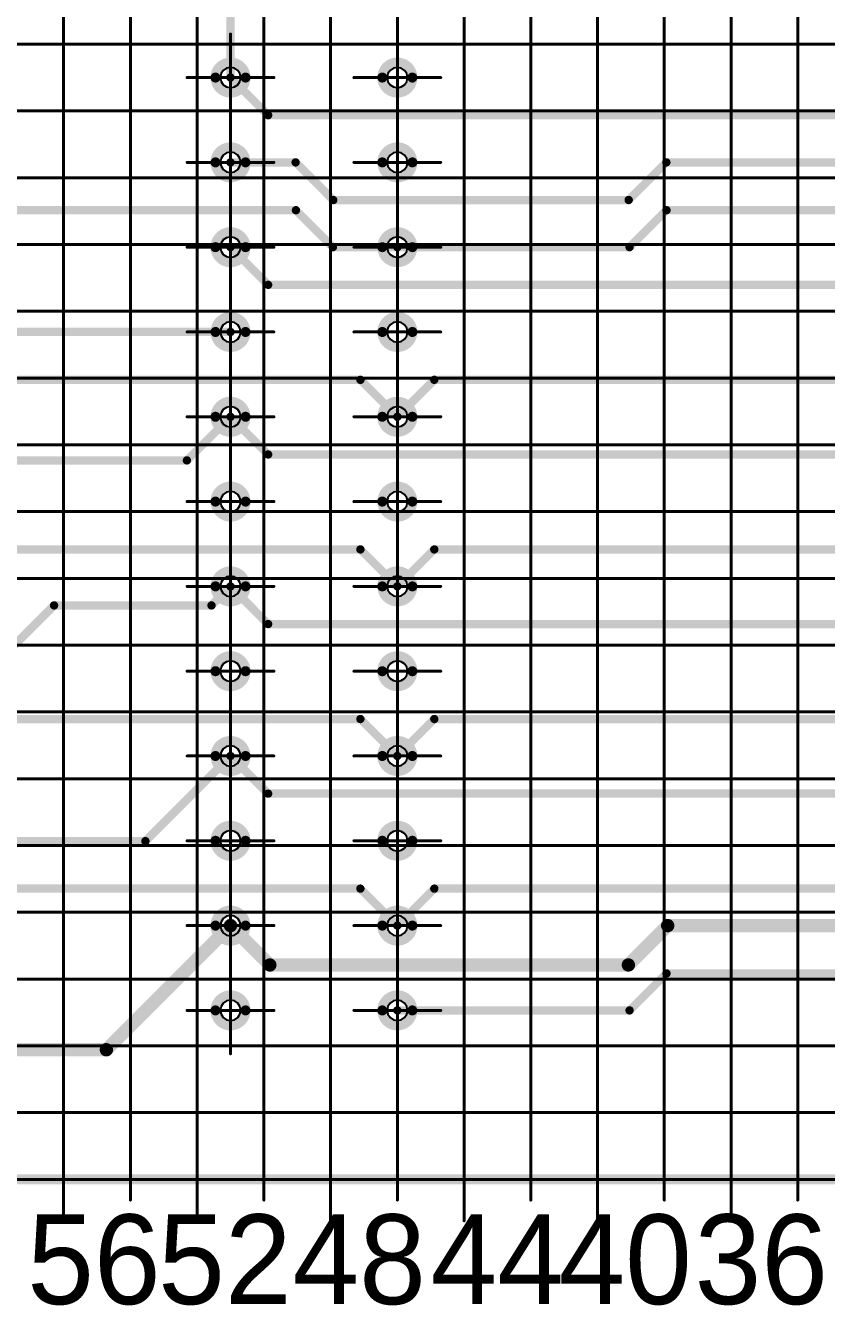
# Model space of a CAD drawing. Header units: millimetres. Extents: x 0 to 841, y 0 to 2540.
# Drawn here: x 684.7 to 732.7, y 2243.4 to 2320.1 of the extents above; entities that cross this region are included whole.
import ezdxf

# ---------------------------------------------------------------- set-up
doc = ezdxf.new("R2010")
doc.units = ezdxf.units.MM
for name, color, linetype in [('Mechanical11', 56, 'Continuous'), ('Mechanical12', 56, 'Continuous'), ('Mechanical7', 56, 'Continuous'), ('Mechanical9', 56, 'Continuous')]:
    doc.layers.add(name, color=color, linetype=linetype)

# ---------------------------------------------------------------- blocks, each defined once
blk = doc.blocks.new('BOASVIEW______B______L_____2__2_32_1_B_3')
at = {"layer": 'Mechanical11'}
for p, q in [((-227.766, -9.555), (-228, -9.508)), ((-228, -9.508), (-228, -10.12)), ((-227.567, -9.687), (-227.766, -9.555)), ((-227.435, -9.886), (-227.567, -9.687)), ((-227.388, -10.12), (-227.435, -9.886)), ((-217.766, -9.555), (-218, -9.508)), ((-218, -9.508), (-218, -10.12)), ((-217.567, -9.687), (-217.766, -9.555)), ((-217.435, -9.886), (-217.567, -9.687)), ((-217.388, -10.12), (-217.435, -9.886)), ((-228, -10.12), (-227.388, -10.12)), ((-228, -10.12), (-228, -10.732)), ((-227.388, -10.12), (-228, -10.12)), ((-228, -10.732), (-227.766, -10.685)), ((-227.766, -10.685), (-227.567, -10.553)), ((-227.567, -10.553), (-227.435, -10.354)), ((-227.435, -10.354), (-227.388, -10.12)), ((-218, -10.12), (-217.388, -10.12)), ((-218, -10.12), (-218, -10.732)), ((-217.388, -10.12), (-218, -10.12)), ((-218, -10.732), (-217.766, -10.685)), ((-217.766, -10.685), (-217.567, -10.553)), ((-217.567, -10.553), (-217.435, -10.354)), ((-217.435, -10.354), (-217.388, -10.12)), ((-227.766, -14.635), (-228, -14.588)), ((-228, -14.588), (-228, -15.2)), ((-228, -15.2), (-227.388, -15.2)), ((-228, -15.2), (-228, -15.812)), ((-227.388, -15.2), (-228, -15.2)), ((-227.567, -14.767), (-227.766, -14.635)), ((-227.435, -14.966), (-227.567, -14.767)), ((-227.388, -15.2), (-227.435, -14.966)), ((-227.435, -15.434), (-227.388, -15.2)), ((-217.766, -14.635), (-218, -14.588)), ((-218, -14.588), (-218, -15.2)), ((-218, -15.2), (-217.388, -15.2)), ((-218, -15.2), (-218, -15.812)), ((-217.388, -15.2), (-218, -15.2)), ((-217.567, -14.767), (-217.766, -14.635)), ((-217.435, -14.966), (-217.567, -14.767)), ((-217.388, -15.2), (-217.435, -14.966)), ((-217.435, -15.434), (-217.388, -15.2)), ((-228, -15.812), (-227.766, -15.765)), ((-227.766, -15.765), (-227.567, -15.633)), ((-227.567, -15.633), (-227.435, -15.434)), ((-218, -15.812), (-217.766, -15.765)), ((-217.766, -15.765), (-217.567, -15.633)), ((-217.567, -15.633), (-217.435, -15.434)), ((-227.766, -19.715), (-228, -19.668)), ((-228, -19.668), (-228, -20.28)), ((-227.567, -19.847), (-227.766, -19.715)), ((-227.435, -20.046), (-227.567, -19.847)), ((-217.766, -19.715), (-218, -19.668)), ((-218, -19.668), (-218, -20.28)), ((-217.567, -19.847), (-217.766, -19.715)), ((-217.435, -20.046), (-217.567, -19.847)), ((-228, -20.28), (-227.388, -20.28)), ((-228, -20.28), (-228, -20.892)), ((-227.388, -20.28), (-228, -20.28)), ((-227.567, -20.713), (-227.435, -20.514)), ((-227.388, -20.28), (-227.435, -20.046)), ((-227.435, -20.514), (-227.388, -20.28)), ((-218, -20.28), (-217.388, -20.28)), ((-218, -20.28), (-218, -20.892)), ((-217.388, -20.28), (-218, -20.28)), ((-217.567, -20.713), (-217.435, -20.514)), ((-217.388, -20.28), (-217.435, -20.046)), ((-217.435, -20.514), (-217.388, -20.28)), ((-228, -20.892), (-227.766, -20.845)), ((-227.766, -20.845), (-227.567, -20.713)), ((-218, -20.892), (-217.766, -20.845)), ((-217.766, -20.845), (-217.567, -20.713)), ((-227.766, -24.795), (-228, -24.748)), ((-228, -24.748), (-228, -25.36)), ((-227.567, -24.927), (-227.766, -24.795)), ((-227.435, -25.126), (-227.567, -24.927)), ((-227.388, -25.36), (-227.435, -25.126)), ((-217.766, -24.795), (-218, -24.748)), ((-218, -24.748), (-218, -25.36)), ((-217.567, -24.927), (-217.766, -24.795)), ((-217.435, -25.126), (-217.567, -24.927)), ((-217.388, -25.36), (-217.435, -25.126)), ((-228, -25.36), (-227.388, -25.36)), ((-228, -25.36), (-228, -25.972)), ((-227.388, -25.36), (-228, -25.36)), ((-228, -25.972), (-227.766, -25.925)), ((-227.766, -25.925), (-227.567, -25.793)), ((-227.567, -25.793), (-227.435, -25.594)), ((-227.435, -25.594), (-227.388, -25.36)), ((-218, -25.36), (-217.388, -25.36)), ((-218, -25.36), (-218, -25.972)), ((-217.388, -25.36), (-218, -25.36)), ((-218, -25.972), (-217.766, -25.925)), ((-217.766, -25.925), (-217.567, -25.793)), ((-217.567, -25.793), (-217.435, -25.594)), ((-217.435, -25.594), (-217.388, -25.36)), ((-227.766, -29.875), (-228, -29.828)), ((-228, -29.828), (-228, -30.44)), ((-227.567, -30.007), (-227.766, -29.875)), ((-217.766, -29.875), (-218, -29.828)), ((-218, -29.828), (-218, -30.44)), ((-217.567, -30.007), (-217.766, -29.875)), ((-228, -30.44), (-227.388, -30.44)), ((-228, -30.44), (-228, -31.052)), ((-227.388, -30.44), (-228, -30.44)), ((-227.435, -30.206), (-227.567, -30.007)), ((-227.388, -30.44), (-227.435, -30.206)), ((-227.435, -30.674), (-227.388, -30.44)), ((-218, -30.44), (-217.388, -30.44)), ((-218, -30.44), (-218, -31.052)), ((-217.388, -30.44), (-218, -30.44)), ((-217.435, -30.206), (-217.567, -30.007)), ((-217.388, -30.44), (-217.435, -30.206)), ((-217.435, -30.674), (-217.388, -30.44)), ((-228, -31.052), (-227.766, -31.005)), ((-227.766, -31.005), (-227.567, -30.873)), ((-227.567, -30.873), (-227.435, -30.674)), ((-218, -31.052), (-217.766, -31.005)), ((-217.766, -31.005), (-217.567, -30.873)), ((-217.567, -30.873), (-217.435, -30.674)), ((-227.766, -34.955), (-228, -34.908)), ((-228, -34.908), (-228, -35.52)), ((-227.567, -35.087), (-227.766, -34.955)), ((-227.435, -35.286), (-227.567, -35.087)), ((-217.766, -34.955), (-218, -34.908)), ((-218, -34.908), (-218, -35.52)), ((-217.567, -35.087), (-217.766, -34.955)), ((-217.435, -35.286), (-217.567, -35.087)), ((-228, -35.52), (-227.388, -35.52)), ((-228, -35.52), (-228, -36.132)), ((-227.388, -35.52), (-228, -35.52)), ((-227.766, -36.085), (-227.567, -35.953)), ((-227.567, -35.953), (-227.435, -35.754)), ((-227.388, -35.52), (-227.435, -35.286)), ((-227.435, -35.754), (-227.388, -35.52)), ((-218, -35.52), (-217.388, -35.52)), ((-218, -35.52), (-218, -36.132)), ((-217.388, -35.52), (-218, -35.52)), ((-217.766, -36.085), (-217.567, -35.953)), ((-217.567, -35.953), (-217.435, -35.754)), ((-217.388, -35.52), (-217.435, -35.286)), ((-217.435, -35.754), (-217.388, -35.52)), ((-228, -36.132), (-227.766, -36.085)), ((-218, -36.132), (-217.766, -36.085)), ((-227.766, -40.035), (-228, -39.988)), ((-228, -39.988), (-228, -40.6)), ((-228, -40.6), (-227.388, -40.6)), ((-228, -40.6), (-228, -41.212)), ((-227.388, -40.6), (-228, -40.6)), ((-227.567, -40.167), (-227.766, -40.035)), ((-227.435, -40.366), (-227.567, -40.167)), ((-227.388, -40.6), (-227.435, -40.366)), ((-227.435, -40.834), (-227.388, -40.6)), ((-217.766, -40.035), (-218, -39.988)), ((-218, -39.988), (-218, -40.6)), ((-218, -40.6), (-217.388, -40.6)), ((-218, -40.6), (-218, -41.212)), ((-217.388, -40.6), (-218, -40.6)), ((-217.567, -40.167), (-217.766, -40.035)), ((-217.435, -40.366), (-217.567, -40.167)), ((-217.388, -40.6), (-217.435, -40.366)), ((-217.435, -40.834), (-217.388, -40.6)), ((-228, -41.212), (-227.766, -41.165)), ((-227.766, -41.165), (-227.567, -41.033)), ((-227.567, -41.033), (-227.435, -40.834)), ((-218, -41.212), (-217.766, -41.165)), ((-217.766, -41.165), (-217.567, -41.033)), ((-217.567, -41.033), (-217.435, -40.834)), ((-227.766, -45.115), (-228, -45.068)), ((-228, -45.068), (-228, -45.68)), ((-227.567, -45.247), (-227.766, -45.115)), ((-217.766, -45.115), (-218, -45.068)), ((-218, -45.068), (-218, -45.68)), ((-217.567, -45.247), (-217.766, -45.115)), ((-228, -45.68), (-227.388, -45.68)), ((-228, -45.68), (-228, -46.292)), ((-227.388, -45.68), (-228, -45.68)), ((-227.435, -45.446), (-227.567, -45.247)), ((-227.567, -46.113), (-227.435, -45.914)), ((-227.388, -45.68), (-227.435, -45.446)), ((-227.435, -45.914), (-227.388, -45.68)), ((-218, -45.68), (-217.388, -45.68)), ((-218, -45.68), (-218, -46.292)), ((-217.388, -45.68), (-218, -45.68)), ((-217.435, -45.446), (-217.567, -45.247)), ((-217.567, -46.113), (-217.435, -45.914)), ((-217.388, -45.68), (-217.435, -45.446)), ((-217.435, -45.914), (-217.388, -45.68)), ((-228, -46.292), (-227.766, -46.245)), ((-227.766, -46.245), (-227.567, -46.113)), ((-218, -46.292), (-217.766, -46.245)), ((-217.766, -46.245), (-217.567, -46.113)), ((-227.766, -50.195), (-228, -50.148)), ((-228, -50.148), (-228, -50.76)), ((-227.567, -50.327), (-227.766, -50.195)), ((-227.435, -50.526), (-227.567, -50.327)), ((-227.388, -50.76), (-227.435, -50.526)), ((-217.766, -50.195), (-218, -50.148)), ((-218, -50.148), (-218, -50.76)), ((-217.567, -50.327), (-217.766, -50.195)), ((-217.435, -50.526), (-217.567, -50.327)), ((-217.388, -50.76), (-217.435, -50.526)), ((-228, -50.76), (-227.388, -50.76)), ((-228, -50.76), (-228, -51.372)), ((-227.388, -50.76), (-228, -50.76)), ((-228, -51.372), (-227.766, -51.325)), ((-227.766, -51.325), (-227.567, -51.193)), ((-227.567, -51.193), (-227.435, -50.994)), ((-227.435, -50.994), (-227.388, -50.76)), ((-218, -50.76), (-217.388, -50.76)), ((-218, -50.76), (-218, -51.372)), ((-217.388, -50.76), (-218, -50.76)), ((-218, -51.372), (-217.766, -51.325)), ((-217.766, -51.325), (-217.567, -51.193)), ((-217.567, -51.193), (-217.435, -50.994)), ((-217.435, -50.994), (-217.388, -50.76)), ((-227.766, -55.275), (-228, -55.228)), ((-228, -55.228), (-228, -55.84)), ((-228, -55.84), (-227.388, -55.84)), ((-228, -55.84), (-228, -56.452)), ((-227.388, -55.84), (-228, -55.84)), ((-227.567, -55.407), (-227.766, -55.275)), ((-227.435, -55.606), (-227.567, -55.407)), ((-227.388, -55.84), (-227.435, -55.606)), ((-227.435, -56.074), (-227.388, -55.84)), ((-217.766, -55.275), (-218, -55.228)), ((-218, -55.228), (-218, -55.84)), ((-218, -55.84), (-217.388, -55.84)), ((-218, -55.84), (-218, -56.452)), ((-217.388, -55.84), (-218, -55.84)), ((-217.567, -55.407), (-217.766, -55.275)), ((-217.435, -55.606), (-217.567, -55.407)), ((-217.388, -55.84), (-217.435, -55.606)), ((-217.435, -56.074), (-217.388, -55.84)), ((-228, -56.452), (-227.766, -56.405)), ((-227.766, -56.405), (-227.567, -56.273)), ((-227.567, -56.273), (-227.435, -56.074)), ((-218, -56.452), (-217.766, -56.405)), ((-217.766, -56.405), (-217.567, -56.273)), ((-217.567, -56.273), (-217.435, -56.074)), ((-227.766, -60.355), (-228, -60.308)), ((-228, -60.308), (-228, -60.92)), ((-227.567, -60.487), (-227.766, -60.355)), ((-227.435, -60.686), (-227.567, -60.487)), ((-217.766, -60.355), (-218, -60.308)), ((-218, -60.308), (-218, -60.92)), ((-217.567, -60.487), (-217.766, -60.355)), ((-217.435, -60.686), (-217.567, -60.487)), ((-228, -60.92), (-227.388, -60.92)), ((-228, -60.92), (-228, -61.532)), ((-227.388, -60.92), (-228, -60.92)), ((-227.567, -61.353), (-227.435, -61.154)), ((-227.388, -60.92), (-227.435, -60.686)), ((-227.435, -61.154), (-227.388, -60.92)), ((-218, -60.92), (-217.388, -60.92)), ((-218, -60.92), (-218, -61.532)), ((-217.388, -60.92), (-218, -60.92)), ((-217.567, -61.353), (-217.435, -61.154)), ((-217.388, -60.92), (-217.435, -60.686)), ((-217.435, -61.154), (-217.388, -60.92)), ((-228, -61.532), (-227.766, -61.485)), ((-227.766, -61.485), (-227.567, -61.353)), ((-218, -61.532), (-217.766, -61.485)), ((-217.766, -61.485), (-217.567, -61.353)), ((-227.766, -65.435), (-228, -65.388)), ((-228, -65.388), (-228, -66)), ((-227.567, -65.567), (-227.766, -65.435)), ((-227.435, -65.766), (-227.567, -65.567)), ((-227.388, -66), (-227.435, -65.766)), ((-217.766, -65.435), (-218, -65.388)), ((-218, -65.388), (-218, -66)), ((-217.567, -65.567), (-217.766, -65.435)), ((-217.435, -65.766), (-217.567, -65.567)), ((-217.388, -66), (-217.435, -65.766)), ((-228, -66), (-227.388, -66)), ((-228, -66), (-228, -66.612)), ((-227.388, -66), (-228, -66)), ((-228, -66.612), (-227.766, -66.565)), ((-227.766, -66.565), (-227.567, -66.433)), ((-227.567, -66.433), (-227.435, -66.234)), ((-227.435, -66.234), (-227.388, -66)), ((-218, -66), (-217.388, -66)), ((-218, -66), (-218, -66.612)), ((-217.388, -66), (-218, -66)), ((-218, -66.612), (-217.766, -66.565)), ((-217.766, -66.565), (-217.567, -66.433)), ((-217.567, -66.433), (-217.435, -66.234)), ((-217.435, -66.234), (-217.388, -66))]:
    blk.add_line(p, q, dxfattribs=at)
at = {"layer": 'Mechanical12'}
for p, q in [((-228.565, -9.886), (-228.612, -10.12)), ((-228.433, -9.687), (-228.565, -9.886)), ((-228.234, -9.555), (-228.433, -9.687)), ((-228, -9.508), (-228.234, -9.555)), ((-228, -10.12), (-228, -9.508)), ((-218.565, -9.886), (-218.612, -10.12)), ((-218.433, -9.687), (-218.565, -9.886)), ((-218.234, -9.555), (-218.433, -9.687)), ((-218, -9.508), (-218.234, -9.555)), ((-218, -10.12), (-218, -9.508)), ((-228.612, -10.12), (-228, -10.12)), ((-228, -10.12), (-228.612, -10.12)), ((-228.612, -10.12), (-228.565, -10.354)), ((-228.565, -10.354), (-228.433, -10.553)), ((-228.433, -10.553), (-228.234, -10.685)), ((-228.234, -10.685), (-228, -10.732)), ((-228, -10.732), (-228, -10.12)), ((-218.612, -10.12), (-218, -10.12)), ((-218, -10.12), (-218.612, -10.12)), ((-218.612, -10.12), (-218.565, -10.354)), ((-218.565, -10.354), (-218.433, -10.553)), ((-218.433, -10.553), (-218.234, -10.685)), ((-218.234, -10.685), (-218, -10.732)), ((-218, -10.732), (-218, -10.12)), ((-228.565, -14.966), (-228.612, -15.2)), ((-228.612, -15.2), (-228, -15.2)), ((-228, -15.2), (-228.612, -15.2)), ((-228.612, -15.2), (-228.565, -15.434)), ((-228.433, -14.767), (-228.565, -14.966)), ((-228.234, -14.635), (-228.433, -14.767)), ((-228, -14.588), (-228.234, -14.635)), ((-228, -15.2), (-228, -14.588)), ((-228, -15.812), (-228, -15.2)), ((-218.565, -14.966), (-218.612, -15.2)), ((-218.612, -15.2), (-218, -15.2)), ((-218, -15.2), (-218.612, -15.2)), ((-218.612, -15.2), (-218.565, -15.434)), ((-218.433, -14.767), (-218.565, -14.966)), ((-218.234, -14.635), (-218.433, -14.767)), ((-218, -14.588), (-218.234, -14.635)), ((-218, -15.2), (-218, -14.588)), ((-218, -15.812), (-218, -15.2)), ((-228.565, -15.434), (-228.433, -15.633)), ((-228.433, -15.633), (-228.234, -15.765)), ((-228.234, -15.765), (-228, -15.812)), ((-218.565, -15.434), (-218.433, -15.633)), ((-218.433, -15.633), (-218.234, -15.765)), ((-218.234, -15.765), (-218, -15.812)), ((-228.433, -19.847), (-228.565, -20.046)), ((-228.234, -19.715), (-228.433, -19.847)), ((-228, -19.668), (-228.234, -19.715)), ((-228, -20.28), (-228, -19.668)), ((-218.433, -19.847), (-218.565, -20.046)), ((-218.234, -19.715), (-218.433, -19.847)), ((-218, -19.668), (-218.234, -19.715)), ((-218, -20.28), (-218, -19.668)), ((-228.565, -20.046), (-228.612, -20.28)), ((-228.612, -20.28), (-228, -20.28)), ((-228, -20.28), (-228.612, -20.28)), ((-228.612, -20.28), (-228.565, -20.514)), ((-228.565, -20.514), (-228.433, -20.713)), ((-228, -20.892), (-228, -20.28)), ((-218.565, -20.046), (-218.612, -20.28)), ((-218.612, -20.28), (-218, -20.28)), ((-218, -20.28), (-218.612, -20.28)), ((-218.612, -20.28), (-218.565, -20.514)), ((-218.565, -20.514), (-218.433, -20.713)), ((-218, -20.892), (-218, -20.28)), ((-228.433, -20.713), (-228.234, -20.845)), ((-228.234, -20.845), (-228, -20.892)), ((-218.433, -20.713), (-218.234, -20.845)), ((-218.234, -20.845), (-218, -20.892)), ((-228.565, -25.126), (-228.612, -25.36)), ((-228.433, -24.927), (-228.565, -25.126)), ((-228.234, -24.795), (-228.433, -24.927)), ((-228, -24.748), (-228.234, -24.795)), ((-228, -25.36), (-228, -24.748)), ((-218.565, -25.126), (-218.612, -25.36)), ((-218.433, -24.927), (-218.565, -25.126)), ((-218.234, -24.795), (-218.433, -24.927)), ((-218, -24.748), (-218.234, -24.795)), ((-218, -25.36), (-218, -24.748)), ((-228.612, -25.36), (-228, -25.36)), ((-228, -25.36), (-228.612, -25.36)), ((-228.612, -25.36), (-228.565, -25.594)), ((-228.565, -25.594), (-228.433, -25.793)), ((-228.433, -25.793), (-228.234, -25.925)), ((-228.234, -25.925), (-228, -25.972)), ((-228, -25.972), (-228, -25.36)), ((-218.612, -25.36), (-218, -25.36)), ((-218, -25.36), (-218.612, -25.36)), ((-218.612, -25.36), (-218.565, -25.594)), ((-218.565, -25.594), (-218.433, -25.793)), ((-218.433, -25.793), (-218.234, -25.925)), ((-218.234, -25.925), (-218, -25.972)), ((-218, -25.972), (-218, -25.36)), ((-228.234, -29.875), (-228.433, -30.007)), ((-228, -29.828), (-228.234, -29.875)), ((-228, -30.44), (-228, -29.828)), ((-218.234, -29.875), (-218.433, -30.007)), ((-218, -29.828), (-218.234, -29.875)), ((-218, -30.44), (-218, -29.828)), ((-228.565, -30.206), (-228.612, -30.44)), ((-228.612, -30.44), (-228, -30.44)), ((-228, -30.44), (-228.612, -30.44)), ((-228.612, -30.44), (-228.565, -30.674)), ((-228.433, -30.007), (-228.565, -30.206)), ((-228, -31.052), (-228, -30.44)), ((-218.565, -30.206), (-218.612, -30.44)), ((-218.612, -30.44), (-218, -30.44)), ((-218, -30.44), (-218.612, -30.44)), ((-218.612, -30.44), (-218.565, -30.674)), ((-218.433, -30.007), (-218.565, -30.206)), ((-218, -31.052), (-218, -30.44)), ((-228.565, -30.674), (-228.433, -30.873)), ((-228.433, -30.873), (-228.234, -31.005)), ((-228.234, -31.005), (-228, -31.052)), ((-218.565, -30.674), (-218.433, -30.873)), ((-218.433, -30.873), (-218.234, -31.005)), ((-218.234, -31.005), (-218, -31.052)), ((-228.433, -35.087), (-228.565, -35.286)), ((-228.234, -34.955), (-228.433, -35.087)), ((-228, -34.908), (-228.234, -34.955)), ((-228, -35.52), (-228, -34.908)), ((-218.433, -35.087), (-218.565, -35.286)), ((-218.234, -34.955), (-218.433, -35.087)), ((-218, -34.908), (-218.234, -34.955)), ((-218, -35.52), (-218, -34.908)), ((-228.565, -35.286), (-228.612, -35.52)), ((-228.612, -35.52), (-228, -35.52)), ((-228, -35.52), (-228.612, -35.52)), ((-228.612, -35.52), (-228.565, -35.754)), ((-228.565, -35.754), (-228.433, -35.953)), ((-228.433, -35.953), (-228.234, -36.085)), ((-228, -36.132), (-228, -35.52)), ((-218.565, -35.286), (-218.612, -35.52)), ((-218.612, -35.52), (-218, -35.52)), ((-218, -35.52), (-218.612, -35.52)), ((-218.612, -35.52), (-218.565, -35.754)), ((-218.565, -35.754), (-218.433, -35.953)), ((-218.433, -35.953), (-218.234, -36.085)), ((-218, -36.132), (-218, -35.52)), ((-228.234, -36.085), (-228, -36.132)), ((-218.234, -36.085), (-218, -36.132)), ((-228.565, -40.366), (-228.612, -40.6)), ((-228.612, -40.6), (-228, -40.6)), ((-228, -40.6), (-228.612, -40.6)), ((-228.612, -40.6), (-228.565, -40.834)), ((-228.433, -40.167), (-228.565, -40.366)), ((-228.234, -40.035), (-228.433, -40.167)), ((-228, -39.988), (-228.234, -40.035)), ((-228, -40.6), (-228, -39.988)), ((-228, -41.212), (-228, -40.6)), ((-218.565, -40.366), (-218.612, -40.6)), ((-218.612, -40.6), (-218, -40.6)), ((-218, -40.6), (-218.612, -40.6)), ((-218.612, -40.6), (-218.565, -40.834)), ((-218.433, -40.167), (-218.565, -40.366)), ((-218.234, -40.035), (-218.433, -40.167)), ((-218, -39.988), (-218.234, -40.035)), ((-218, -40.6), (-218, -39.988)), ((-218, -41.212), (-218, -40.6)), ((-228.565, -40.834), (-228.433, -41.033)), ((-228.433, -41.033), (-228.234, -41.165)), ((-228.234, -41.165), (-228, -41.212)), ((-218.565, -40.834), (-218.433, -41.033)), ((-218.433, -41.033), (-218.234, -41.165)), ((-218.234, -41.165), (-218, -41.212)), ((-228.234, -45.115), (-228.433, -45.247)), ((-228, -45.068), (-228.234, -45.115)), ((-228, -45.68), (-228, -45.068)), ((-218.234, -45.115), (-218.433, -45.247)), ((-218, -45.068), (-218.234, -45.115)), ((-218, -45.68), (-218, -45.068)), ((-228.565, -45.446), (-228.612, -45.68)), ((-228.612, -45.68), (-228, -45.68)), ((-228, -45.68), (-228.612, -45.68)), ((-228.612, -45.68), (-228.565, -45.914)), ((-228.433, -45.247), (-228.565, -45.446)), ((-228.565, -45.914), (-228.433, -46.113)), ((-228, -46.292), (-228, -45.68)), ((-218.565, -45.446), (-218.612, -45.68)), ((-218.612, -45.68), (-218, -45.68)), ((-218, -45.68), (-218.612, -45.68)), ((-218.612, -45.68), (-218.565, -45.914)), ((-218.433, -45.247), (-218.565, -45.446)), ((-218.565, -45.914), (-218.433, -46.113)), ((-218, -46.292), (-218, -45.68)), ((-228.433, -46.113), (-228.234, -46.245)), ((-228.234, -46.245), (-228, -46.292)), ((-218.433, -46.113), (-218.234, -46.245)), ((-218.234, -46.245), (-218, -46.292)), ((-228.565, -50.526), (-228.612, -50.76)), ((-228.433, -50.327), (-228.565, -50.526)), ((-228.234, -50.195), (-228.433, -50.327)), ((-228, -50.148), (-228.234, -50.195)), ((-228, -50.76), (-228, -50.148)), ((-218.565, -50.526), (-218.612, -50.76)), ((-218.433, -50.327), (-218.565, -50.526)), ((-218.234, -50.195), (-218.433, -50.327)), ((-218, -50.148), (-218.234, -50.195)), ((-218, -50.76), (-218, -50.148)), ((-228.612, -50.76), (-228, -50.76)), ((-228, -50.76), (-228.612, -50.76)), ((-228.612, -50.76), (-228.565, -50.994)), ((-228.565, -50.994), (-228.433, -51.193)), ((-228.433, -51.193), (-228.234, -51.325)), ((-228.234, -51.325), (-228, -51.372)), ((-228, -51.372), (-228, -50.76)), ((-218.612, -50.76), (-218, -50.76)), ((-218, -50.76), (-218.612, -50.76)), ((-218.612, -50.76), (-218.565, -50.994)), ((-218.565, -50.994), (-218.433, -51.193)), ((-218.433, -51.193), (-218.234, -51.325)), ((-218.234, -51.325), (-218, -51.372)), ((-218, -51.372), (-218, -50.76)), ((-228.565, -55.606), (-228.612, -55.84)), ((-228.612, -55.84), (-228, -55.84)), ((-228, -55.84), (-228.612, -55.84)), ((-228.612, -55.84), (-228.565, -56.074)), ((-228.433, -55.407), (-228.565, -55.606)), ((-228.234, -55.275), (-228.433, -55.407)), ((-228, -55.228), (-228.234, -55.275)), ((-228, -55.84), (-228, -55.228)), ((-228, -56.452), (-228, -55.84)), ((-218.565, -55.606), (-218.612, -55.84)), ((-218.612, -55.84), (-218, -55.84)), ((-218, -55.84), (-218.612, -55.84)), ((-218.612, -55.84), (-218.565, -56.074)), ((-218.433, -55.407), (-218.565, -55.606)), ((-218.234, -55.275), (-218.433, -55.407)), ((-218, -55.228), (-218.234, -55.275)), ((-218, -55.84), (-218, -55.228)), ((-218, -56.452), (-218, -55.84)), ((-228.565, -56.074), (-228.433, -56.273)), ((-228.433, -56.273), (-228.234, -56.405)), ((-228.234, -56.405), (-228, -56.452)), ((-218.565, -56.074), (-218.433, -56.273)), ((-218.433, -56.273), (-218.234, -56.405)), ((-218.234, -56.405), (-218, -56.452)), ((-228.433, -60.487), (-228.565, -60.686)), ((-228.234, -60.355), (-228.433, -60.487)), ((-228, -60.308), (-228.234, -60.355)), ((-228, -60.92), (-228, -60.308)), ((-218.433, -60.487), (-218.565, -60.686)), ((-218.234, -60.355), (-218.433, -60.487)), ((-218, -60.308), (-218.234, -60.355)), ((-218, -60.92), (-218, -60.308)), ((-228.565, -60.686), (-228.612, -60.92)), ((-228.612, -60.92), (-228, -60.92)), ((-228, -60.92), (-228.612, -60.92)), ((-228.612, -60.92), (-228.565, -61.154)), ((-228.565, -61.154), (-228.433, -61.353)), ((-228, -61.532), (-228, -60.92)), ((-218.565, -60.686), (-218.612, -60.92)), ((-218.612, -60.92), (-218, -60.92)), ((-218, -60.92), (-218.612, -60.92)), ((-218.612, -60.92), (-218.565, -61.154)), ((-218.565, -61.154), (-218.433, -61.353)), ((-218, -61.532), (-218, -60.92)), ((-228.433, -61.353), (-228.234, -61.485)), ((-228.234, -61.485), (-228, -61.532)), ((-218.433, -61.353), (-218.234, -61.485)), ((-218.234, -61.485), (-218, -61.532)), ((-228.565, -65.766), (-228.612, -66)), ((-228.433, -65.567), (-228.565, -65.766)), ((-228.234, -65.435), (-228.433, -65.567)), ((-228, -65.388), (-228.234, -65.435)), ((-228, -66), (-228, -65.388)), ((-218.565, -65.766), (-218.612, -66)), ((-218.433, -65.567), (-218.565, -65.766)), ((-218.234, -65.435), (-218.433, -65.567)), ((-218, -65.388), (-218.234, -65.435)), ((-218, -66), (-218, -65.388)), ((-228.612, -66), (-228, -66)), ((-228, -66), (-228.612, -66)), ((-228.612, -66), (-228.565, -66.234)), ((-228.565, -66.234), (-228.433, -66.433)), ((-228.433, -66.433), (-228.234, -66.565)), ((-228.234, -66.565), (-228, -66.612)), ((-228, -66.612), (-228, -66)), ((-218.612, -66), (-218, -66)), ((-218, -66), (-218.612, -66)), ((-218.612, -66), (-218.565, -66.234)), ((-218.565, -66.234), (-218.433, -66.433)), ((-218.433, -66.433), (-218.234, -66.565)), ((-218.234, -66.565), (-218, -66.612)), ((-218, -66.612), (-218, -66))]:
    blk.add_line(p, q, dxfattribs=at)
for points, const_width in [([(0, 0), (-320, 0)], 0.6), ([(0, 0), (-320, 0)], 0.6), ([(-210.562, -7.762), (-218, -15.2)], 0.8), ([(-144.839, -7.762), (-210.562, -7.762)], 0.8), ([(-241.918, -10.12), (-244.132, -12.334)], 0.5), ([(-228, -10.12), (-241.918, -10.12)], 0.5), ([(-244.132, -12.334), (-261.882, -12.334)], 0.5), ([(-241.846, -12.842), (-244.204, -15.2)], 0.8), ([(-220.358, -12.842), (-241.846, -12.842)], 0.8), ([(-218, -15.2), (-220.358, -12.842)], 0.8), ([(-244.204, -15.2), (-258, -15.2)], 0.8), ([(-228, -15.2), (-230.214, -17.414)], 0.5), ([(-225.786, -17.414), (-228, -15.2)], 0.5), ([(-230.214, -17.414), (-265.786, -17.414)], 0.5), ([(-204.152, -17.414), (-225.786, -17.414)], 0.5), ([(-212.899, -20.259), (-218, -25.36)], 0.5), ([(-192.794, -20.259), (-212.899, -20.259)], 0.5), ([(-220.256, -23.104), (-255.744, -23.104)], 0.5), ([(-218, -25.36), (-220.256, -23.104)], 0.5), ([(-228, -25.36), (-230.214, -27.574)], 0.5), ([(-225.786, -27.574), (-228, -25.36)], 0.5), ([(-230.214, -27.574), (-265.786, -27.574)], 0.5), ([(-204.152, -27.574), (-225.786, -27.574)], 0.5), ([(-200.922, -27.879), (-207.425, -34.381)], 0.5), ([(-220.256, -33.264), (-255.744, -33.264)], 0.5), ([(-218, -35.52), (-220.256, -33.264)], 0.5), ([(-216.861, -34.381), (-218, -35.52)], 0.5), ([(-207.425, -34.381), (-216.861, -34.381)], 0.5), ([(-228, -35.52), (-230.214, -37.734)], 0.5), ([(-225.786, -37.734), (-228, -35.52)], 0.5), ([(-230.214, -37.734), (-265.786, -37.734)], 0.5), ([(-190.214, -37.734), (-225.786, -37.734)], 0.5), ([(-215.388, -43.068), (-218, -45.68)], 0.5), ([(-194.064, -43.068), (-215.388, -43.068)], 0.5), ([(-220.256, -43.424), (-255.744, -43.424)], 0.5), ([(-218, -45.68), (-220.256, -43.424)], 0.5), ([(-228, -45.68), (-230.214, -47.894)], 0.5), ([(-225.786, -47.894), (-228, -45.68)], 0.5), ([(-230.214, -47.894), (-265.786, -47.894)], 0.5), ([(-204.072, -47.894), (-225.786, -47.894)], 0.5), ([(-195.03, -50.76), (-218, -50.76)], 0.5), ([(-220.256, -53.584), (-255.744, -53.584)], 0.5), ([(-218, -55.84), (-220.256, -53.584)], 0.5), ([(-241.918, -55.84), (-244.132, -58.054)], 0.5), ([(-228, -55.84), (-241.918, -55.84)], 0.5), ([(-224.138, -55.84), (-228, -55.84)], 0.5), ([(-221.924, -58.054), (-224.138, -55.84)], 0.5), ([(-244.132, -58.054), (-261.882, -58.054)], 0.5), ([(-190.214, -58.054), (-221.924, -58.054)], 0.5), ([(-241.867, -58.664), (-244.124, -60.92)], 0.5), ([(-224.159, -58.664), (-241.867, -58.664)], 0.5), ([(-221.903, -60.92), (-224.159, -58.664)], 0.5), ([(-244.124, -60.92), (-258, -60.92)], 0.5), ([(-218, -60.92), (-221.903, -60.92)], 0.5), ([(-220.256, -63.744), (-255.744, -63.744)], 0.5), ([(-218, -66), (-220.256, -63.744)], 0.5), ([(-218, -66), (-218, -70.44)], 0.5)]:
    blk.add_lwpolyline(points, dxfattribs=dict(at, const_width=const_width))
for points, const_width in [([(-210.762, -7.762, 1), (-210.362, -7.762, 1)], 0.4), ([(-210.762, -7.762, 1), (-210.362, -7.762, 1)], 0.4), ([(-227.1, -10.12, 1), (-228.9, -10.12, 1)], 0.6), ([(-217.1, -10.12, 1), (-218.9, -10.12, 1)], 0.6), ([(-242.043, -10.12, 1), (-241.793, -10.12, 1)], 0.25), ([(-242.043, -10.12, 1), (-241.793, -10.12, 1)], 0.25), ([(-229.05, -10.12, 1), (-228.75, -10.12, 1)], 0.3), ([(-228.125, -10.12, 1), (-227.875, -10.12, 1)], 0.25), ([(-227.25, -10.12, 1), (-226.95, -10.12, 1)], 0.3), ([(-219.05, -10.12, 1), (-218.75, -10.12, 1)], 0.3), ([(-217.25, -10.12, 1), (-216.95, -10.12, 1)], 0.3), ([(-244.257, -12.334, 1), (-244.007, -12.334, 1)], 0.25), ([(-244.257, -12.334, 1), (-244.007, -12.334, 1)], 0.25), ([(-242.046, -12.842, 1), (-241.646, -12.842, 1)], 0.4), ([(-242.046, -12.842, 1), (-241.646, -12.842, 1)], 0.4), ([(-220.558, -12.842, 1), (-220.158, -12.842, 1)], 0.4), ([(-220.558, -12.842, 1), (-220.158, -12.842, 1)], 0.4), ([(-227.1, -15.2, 1), (-228.9, -15.2, 1)], 0.6), ([(-217.1, -15.2, 1), (-218.9, -15.2, 1)], 0.6), ([(-244.404, -15.2, 1), (-244.004, -15.2, 1)], 0.4), ([(-244.404, -15.2, 1), (-244.004, -15.2, 1)], 0.4), ([(-229.05, -15.2, 1), (-228.75, -15.2, 1)], 0.3), ([(-228.125, -15.2, 1), (-227.875, -15.2, 1)], 0.25), ([(-228.125, -15.2, 1), (-227.875, -15.2, 1)], 0.25), ([(-227.25, -15.2, 1), (-226.95, -15.2, 1)], 0.3), ([(-219.05, -15.2, 1), (-218.75, -15.2, 1)], 0.3), ([(-218.2, -15.2, 1), (-217.8, -15.2, 1)], 0.4), ([(-218.2, -15.2, 1), (-217.8, -15.2, 1)], 0.4), ([(-217.25, -15.2, 1), (-216.95, -15.2, 1)], 0.3), ([(-230.339, -17.414, 1), (-230.089, -17.414, 1)], 0.25), ([(-230.339, -17.414, 1), (-230.089, -17.414, 1)], 0.25), ([(-225.911, -17.414, 1), (-225.661, -17.414, 1)], 0.25), ([(-225.911, -17.414, 1), (-225.661, -17.414, 1)], 0.25), ([(-227.1, -20.28, 1), (-228.9, -20.28, 1)], 0.6), ([(-217.1, -20.28, 1), (-218.9, -20.28, 1)], 0.6), ([(-229.05, -20.28, 1), (-228.75, -20.28, 1)], 0.3), ([(-227.25, -20.28, 1), (-226.95, -20.28, 1)], 0.3), ([(-219.05, -20.28, 1), (-218.75, -20.28, 1)], 0.3), ([(-217.25, -20.28, 1), (-216.95, -20.28, 1)], 0.3), ([(-213.024, -20.259, 1), (-212.774, -20.259, 1)], 0.25), ([(-213.024, -20.259, 1), (-212.774, -20.259, 1)], 0.25), ([(-220.381, -23.104, 1), (-220.132, -23.104, 1)], 0.25), ([(-220.381, -23.104, 1), (-220.132, -23.104, 1)], 0.25), ([(-227.1, -25.36, 1), (-228.9, -25.36, 1)], 0.6), ([(-217.1, -25.36, 1), (-218.9, -25.36, 1)], 0.6), ([(-229.05, -25.36, 1), (-228.75, -25.36, 1)], 0.3), ([(-228.125, -25.36, 1), (-227.875, -25.36, 1)], 0.25), ([(-228.125, -25.36, 1), (-227.875, -25.36, 1)], 0.25), ([(-227.25, -25.36, 1), (-226.95, -25.36, 1)], 0.3), ([(-219.05, -25.36, 1), (-218.75, -25.36, 1)], 0.3), ([(-218.125, -25.36, 1), (-217.875, -25.36, 1)], 0.25), ([(-218.125, -25.36, 1), (-217.875, -25.36, 1)], 0.25), ([(-217.25, -25.36, 1), (-216.95, -25.36, 1)], 0.3), ([(-230.339, -27.574, 1), (-230.089, -27.574, 1)], 0.25), ([(-230.339, -27.574, 1), (-230.089, -27.574, 1)], 0.25), ([(-225.911, -27.574, 1), (-225.661, -27.574, 1)], 0.25), ([(-225.911, -27.574, 1), (-225.661, -27.574, 1)], 0.25), ([(-227.1, -30.44, 1), (-228.9, -30.44, 1)], 0.6), ([(-217.1, -30.44, 1), (-218.9, -30.44, 1)], 0.6), ([(-229.05, -30.44, 1), (-228.75, -30.44, 1)], 0.3), ([(-227.25, -30.44, 1), (-226.95, -30.44, 1)], 0.3), ([(-219.05, -30.44, 1), (-218.75, -30.44, 1)], 0.3), ([(-217.25, -30.44, 1), (-216.95, -30.44, 1)], 0.3), ([(-220.381, -33.264, 1), (-220.132, -33.264, 1)], 0.25), ([(-220.381, -33.264, 1), (-220.132, -33.264, 1)], 0.25), ([(-227.1, -35.52, 1), (-228.9, -35.52, 1)], 0.6), ([(-217.1, -35.52, 1), (-218.9, -35.52, 1)], 0.6), ([(-216.986, -34.381, 1), (-216.736, -34.381, 1)], 0.25), ([(-216.986, -34.381, 1), (-216.736, -34.381, 1)], 0.25), ([(-207.55, -34.381, 1), (-207.3, -34.381, 1)], 0.25), ([(-207.55, -34.381, 1), (-207.3, -34.381, 1)], 0.25), ([(-229.05, -35.52, 1), (-228.75, -35.52, 1)], 0.3), ([(-227.25, -35.52, 1), (-226.95, -35.52, 1)], 0.3), ([(-219.05, -35.52, 1), (-218.75, -35.52, 1)], 0.3), ([(-217.25, -35.52, 1), (-216.95, -35.52, 1)], 0.3), ([(-228.125, -35.52, 1), (-227.875, -35.52, 1)], 0.25), ([(-228.125, -35.52, 1), (-227.875, -35.52, 1)], 0.25), ([(-218.125, -35.52, 1), (-217.875, -35.52, 1)], 0.25), ([(-218.125, -35.52, 1), (-217.875, -35.52, 1)], 0.25), ([(-230.339, -37.734, 1), (-230.089, -37.734, 1)], 0.25), ([(-230.339, -37.734, 1), (-230.089, -37.734, 1)], 0.25), ([(-225.911, -37.734, 1), (-225.661, -37.734, 1)], 0.25), ([(-225.911, -37.734, 1), (-225.661, -37.734, 1)], 0.25), ([(-227.1, -40.6, 1), (-228.9, -40.6, 1)], 0.6), ([(-217.1, -40.6, 1), (-218.9, -40.6, 1)], 0.6), ([(-229.05, -40.6, 1), (-228.75, -40.6, 1)], 0.3), ([(-227.25, -40.6, 1), (-226.95, -40.6, 1)], 0.3), ([(-219.05, -40.6, 1), (-218.75, -40.6, 1)], 0.3), ([(-217.25, -40.6, 1), (-216.95, -40.6, 1)], 0.3), ([(-215.513, -43.068, 1), (-215.263, -43.068, 1)], 0.25), ([(-215.513, -43.068, 1), (-215.263, -43.068, 1)], 0.25), ([(-220.381, -43.424, 1), (-220.132, -43.424, 1)], 0.25), ([(-220.381, -43.424, 1), (-220.132, -43.424, 1)], 0.25), ([(-227.1, -45.68, 1), (-228.9, -45.68, 1)], 0.6), ([(-217.1, -45.68, 1), (-218.9, -45.68, 1)], 0.6), ([(-229.05, -45.68, 1), (-228.75, -45.68, 1)], 0.3), ([(-228.125, -45.68, 1), (-227.875, -45.68, 1)], 0.25), ([(-228.125, -45.68, 1), (-227.875, -45.68, 1)], 0.25), ([(-227.25, -45.68, 1), (-226.95, -45.68, 1)], 0.3), ([(-219.05, -45.68, 1), (-218.75, -45.68, 1)], 0.3), ([(-218.125, -45.68, 1), (-217.875, -45.68, 1)], 0.25), ([(-218.125, -45.68, 1), (-217.875, -45.68, 1)], 0.25), ([(-217.25, -45.68, 1), (-216.95, -45.68, 1)], 0.3), ([(-230.339, -47.894, 1), (-230.089, -47.894, 1)], 0.25), ([(-230.339, -47.894, 1), (-230.089, -47.894, 1)], 0.25), ([(-225.911, -47.894, 1), (-225.661, -47.894, 1)], 0.25), ([(-225.911, -47.894, 1), (-225.661, -47.894, 1)], 0.25), ([(-227.1, -50.76, 1), (-228.9, -50.76, 1)], 0.6), ([(-217.1, -50.76, 1), (-218.9, -50.76, 1)], 0.6), ([(-229.05, -50.76, 1), (-228.75, -50.76, 1)], 0.3), ([(-227.25, -50.76, 1), (-226.95, -50.76, 1)], 0.3), ([(-219.05, -50.76, 1), (-218.75, -50.76, 1)], 0.3), ([(-218.125, -50.76, 1), (-217.875, -50.76, 1)], 0.25), ([(-217.25, -50.76, 1), (-216.95, -50.76, 1)], 0.3), ([(-220.381, -53.584, 1), (-220.132, -53.584, 1)], 0.25), ([(-220.381, -53.584, 1), (-220.132, -53.584, 1)], 0.25), ([(-227.1, -55.84, 1), (-228.9, -55.84, 1)], 0.6), ([(-217.1, -55.84, 1), (-218.9, -55.84, 1)], 0.6), ([(-242.043, -55.84, 1), (-241.793, -55.84, 1)], 0.25), ([(-242.043, -55.84, 1), (-241.793, -55.84, 1)], 0.25), ([(-229.05, -55.84, 1), (-228.75, -55.84, 1)], 0.3), ([(-228.125, -55.84, 1), (-227.875, -55.84, 1)], 0.25), ([(-228.125, -55.84, 1), (-227.875, -55.84, 1)], 0.25), ([(-227.25, -55.84, 1), (-226.95, -55.84, 1)], 0.3), ([(-224.263, -55.84, 1), (-224.013, -55.84, 1)], 0.25), ([(-224.263, -55.84, 1), (-224.013, -55.84, 1)], 0.25), ([(-219.05, -55.84, 1), (-218.75, -55.84, 1)], 0.3), ([(-218.125, -55.84, 1), (-217.875, -55.84, 1)], 0.25), ([(-217.25, -55.84, 1), (-216.95, -55.84, 1)], 0.3), ([(-244.257, -58.054, 1), (-244.007, -58.054, 1)], 0.25), ([(-244.257, -58.054, 1), (-244.007, -58.054, 1)], 0.25), ([(-222.049, -58.054, 1), (-221.799, -58.054, 1)], 0.25), ([(-222.049, -58.054, 1), (-221.799, -58.054, 1)], 0.25), ([(-241.992, -58.664, 1), (-241.742, -58.664, 1)], 0.25), ([(-241.992, -58.664, 1), (-241.742, -58.664, 1)], 0.25), ([(-224.284, -58.664, 1), (-224.034, -58.664, 1)], 0.25), ([(-224.284, -58.664, 1), (-224.034, -58.664, 1)], 0.25), ([(-227.1, -60.92, 1), (-228.9, -60.92, 1)], 0.6), ([(-217.1, -60.92, 1), (-218.9, -60.92, 1)], 0.6), ([(-244.249, -60.92, 1), (-243.999, -60.92, 1)], 0.25), ([(-244.249, -60.92, 1), (-243.999, -60.92, 1)], 0.25), ([(-229.05, -60.92, 1), (-228.75, -60.92, 1)], 0.3), ([(-227.25, -60.92, 1), (-226.95, -60.92, 1)], 0.3), ([(-222.028, -60.92, 1), (-221.778, -60.92, 1)], 0.25), ([(-222.028, -60.92, 1), (-221.778, -60.92, 1)], 0.25), ([(-219.05, -60.92, 1), (-218.75, -60.92, 1)], 0.3), ([(-218.125, -60.92, 1), (-217.875, -60.92, 1)], 0.25), ([(-217.25, -60.92, 1), (-216.95, -60.92, 1)], 0.3), ([(-220.381, -63.744, 1), (-220.132, -63.744, 1)], 0.25), ([(-220.381, -63.744, 1), (-220.132, -63.744, 1)], 0.25), ([(-227.1, -66, 1), (-228.9, -66, 1)], 0.6), ([(-217.1, -66, 1), (-218.9, -66, 1)], 0.6), ([(-229.05, -66, 1), (-228.75, -66, 1)], 0.3), ([(-227.25, -66, 1), (-226.95, -66, 1)], 0.3), ([(-219.05, -66, 1), (-218.75, -66, 1)], 0.3), ([(-218.125, -66, 1), (-217.875, -66, 1)], 0.25), ([(-218.125, -66, 1), (-217.875, -66, 1)], 0.25), ([(-217.25, -66, 1), (-216.95, -66, 1)], 0.3)]:
    blk.add_lwpolyline(points, format="xyb", close=True, dxfattribs=dict(at, const_width=const_width))
at = {"layer": 'Mechanical7', "const_width": 0.18}
for points in [[(-228, -7.52), (-228, -12.72)], [(-218, -7.52), (-218, -12.72)], [(-225.4, -10.12), (-230.6, -10.12)], [(-215.4, -10.12), (-220.6, -10.12)], [(-228, -12.6), (-228, -17.8)], [(-218, -12.6), (-218, -17.8)], [(-225.4, -15.2), (-230.6, -15.2)], [(-215.4, -15.2), (-220.6, -15.2)], [(-228, -17.68), (-228, -22.88)], [(-218, -17.68), (-218, -22.88)], [(-225.4, -20.28), (-230.6, -20.28)], [(-215.4, -20.28), (-220.6, -20.28)], [(-228, -22.76), (-228, -27.96)], [(-218, -22.76), (-218, -27.96)], [(-225.4, -25.36), (-230.6, -25.36)], [(-215.4, -25.36), (-220.6, -25.36)], [(-228, -27.84), (-228, -33.04)], [(-218, -27.84), (-218, -33.04)], [(-225.4, -30.44), (-230.6, -30.44)], [(-215.4, -30.44), (-220.6, -30.44)], [(-228, -32.92), (-228, -38.12)], [(-218, -32.92), (-218, -38.12)], [(-225.4, -35.52), (-230.6, -35.52)], [(-215.4, -35.52), (-220.6, -35.52)], [(-228, -38), (-228, -43.2)], [(-218, -38), (-218, -43.2)], [(-225.4, -40.6), (-230.6, -40.6)], [(-215.4, -40.6), (-220.6, -40.6)], [(-228, -43.08), (-228, -48.28)], [(-218, -43.08), (-218, -48.28)], [(-225.4, -45.68), (-230.6, -45.68)], [(-215.4, -45.68), (-220.6, -45.68)], [(-228, -48.16), (-228, -53.36)], [(-218, -48.16), (-218, -53.36)], [(-225.4, -50.76), (-230.6, -50.76)], [(-215.4, -50.76), (-220.6, -50.76)], [(-228, -53.24), (-228, -58.44)], [(-218, -53.24), (-218, -58.44)], [(-225.4, -55.84), (-230.6, -55.84)], [(-215.4, -55.84), (-220.6, -55.84)], [(-228, -58.32), (-228, -63.52)], [(-218, -58.32), (-218, -63.52)], [(-225.4, -60.92), (-230.6, -60.92)], [(-215.4, -60.92), (-220.6, -60.92)], [(-228, -63.4), (-228, -68.6)], [(-218, -63.4), (-218, -68.6)], [(-225.4, -66), (-230.6, -66)], [(-215.4, -66), (-220.6, -66)]]:
    blk.add_lwpolyline(points, dxfattribs=at)
at = {"layer": 'Mechanical7', "const_width": 0.09}
for points in [[(-228.045, -7.52, 1), (-227.955, -7.52, 1)], [(-218.045, -7.52, 1), (-217.955, -7.52, 1)], [(-230.645, -10.12, 1), (-230.555, -10.12, 1)], [(-225.445, -10.12, 1), (-225.355, -10.12, 1)], [(-220.645, -10.12, 1), (-220.555, -10.12, 1)], [(-215.445, -10.12, 1), (-215.355, -10.12, 1)], [(-228.045, -12.6, 1), (-227.955, -12.6, 1)], [(-228.045, -12.72, 1), (-227.955, -12.72, 1)], [(-218.045, -12.6, 1), (-217.955, -12.6, 1)], [(-218.045, -12.72, 1), (-217.955, -12.72, 1)], [(-230.645, -15.2, 1), (-230.555, -15.2, 1)], [(-225.445, -15.2, 1), (-225.355, -15.2, 1)], [(-220.645, -15.2, 1), (-220.555, -15.2, 1)], [(-215.445, -15.2, 1), (-215.355, -15.2, 1)], [(-228.045, -17.68, 1), (-227.955, -17.68, 1)], [(-218.045, -17.68, 1), (-217.955, -17.68, 1)], [(-228.045, -17.8, 1), (-227.955, -17.8, 1)], [(-218.045, -17.8, 1), (-217.955, -17.8, 1)], [(-230.645, -20.28, 1), (-230.555, -20.28, 1)], [(-225.445, -20.28, 1), (-225.355, -20.28, 1)], [(-220.645, -20.28, 1), (-220.555, -20.28, 1)], [(-215.445, -20.28, 1), (-215.355, -20.28, 1)], [(-228.045, -22.76, 1), (-227.955, -22.76, 1)], [(-228.045, -22.88, 1), (-227.955, -22.88, 1)], [(-218.045, -22.76, 1), (-217.955, -22.76, 1)], [(-218.045, -22.88, 1), (-217.955, -22.88, 1)], [(-230.645, -25.36, 1), (-230.555, -25.36, 1)], [(-225.445, -25.36, 1), (-225.355, -25.36, 1)], [(-220.645, -25.36, 1), (-220.555, -25.36, 1)], [(-215.445, -25.36, 1), (-215.355, -25.36, 1)], [(-228.045, -27.84, 1), (-227.955, -27.84, 1)], [(-228.045, -27.96, 1), (-227.955, -27.96, 1)], [(-218.045, -27.84, 1), (-217.955, -27.84, 1)], [(-218.045, -27.96, 1), (-217.955, -27.96, 1)], [(-230.645, -30.44, 1), (-230.555, -30.44, 1)], [(-225.445, -30.44, 1), (-225.355, -30.44, 1)], [(-220.645, -30.44, 1), (-220.555, -30.44, 1)], [(-215.445, -30.44, 1), (-215.355, -30.44, 1)], [(-228.045, -32.92, 1), (-227.955, -32.92, 1)], [(-228.045, -33.04, 1), (-227.955, -33.04, 1)], [(-218.045, -32.92, 1), (-217.955, -32.92, 1)], [(-218.045, -33.04, 1), (-217.955, -33.04, 1)], [(-230.645, -35.52, 1), (-230.555, -35.52, 1)], [(-225.445, -35.52, 1), (-225.355, -35.52, 1)], [(-220.645, -35.52, 1), (-220.555, -35.52, 1)], [(-215.445, -35.52, 1), (-215.355, -35.52, 1)], [(-228.045, -38, 1), (-227.955, -38, 1)], [(-228.045, -38.12, 1), (-227.955, -38.12, 1)], [(-218.045, -38, 1), (-217.955, -38, 1)], [(-218.045, -38.12, 1), (-217.955, -38.12, 1)], [(-230.645, -40.6, 1), (-230.555, -40.6, 1)], [(-225.445, -40.6, 1), (-225.355, -40.6, 1)], [(-220.645, -40.6, 1), (-220.555, -40.6, 1)], [(-215.445, -40.6, 1), (-215.355, -40.6, 1)], [(-228.045, -43.08, 1), (-227.955, -43.08, 1)], [(-228.045, -43.2, 1), (-227.955, -43.2, 1)], [(-218.045, -43.08, 1), (-217.955, -43.08, 1)], [(-218.045, -43.2, 1), (-217.955, -43.2, 1)], [(-230.645, -45.68, 1), (-230.555, -45.68, 1)], [(-225.445, -45.68, 1), (-225.355, -45.68, 1)], [(-220.645, -45.68, 1), (-220.555, -45.68, 1)], [(-215.445, -45.68, 1), (-215.355, -45.68, 1)], [(-228.045, -48.16, 1), (-227.955, -48.16, 1)], [(-228.045, -48.28, 1), (-227.955, -48.28, 1)], [(-218.045, -48.16, 1), (-217.955, -48.16, 1)], [(-218.045, -48.28, 1), (-217.955, -48.28, 1)], [(-230.645, -50.76, 1), (-230.555, -50.76, 1)], [(-225.445, -50.76, 1), (-225.355, -50.76, 1)], [(-220.645, -50.76, 1), (-220.555, -50.76, 1)], [(-215.445, -50.76, 1), (-215.355, -50.76, 1)], [(-228.045, -53.24, 1), (-227.955, -53.24, 1)], [(-228.045, -53.36, 1), (-227.955, -53.36, 1)], [(-218.045, -53.24, 1), (-217.955, -53.24, 1)], [(-218.045, -53.36, 1), (-217.955, -53.36, 1)], [(-230.645, -55.84, 1), (-230.555, -55.84, 1)], [(-225.445, -55.84, 1), (-225.355, -55.84, 1)], [(-220.645, -55.84, 1), (-220.555, -55.84, 1)], [(-215.445, -55.84, 1), (-215.355, -55.84, 1)], [(-228.045, -58.32, 1), (-227.955, -58.32, 1)], [(-218.045, -58.32, 1), (-217.955, -58.32, 1)], [(-228.045, -58.44, 1), (-227.955, -58.44, 1)], [(-218.045, -58.44, 1), (-217.955, -58.44, 1)], [(-230.645, -60.92, 1), (-230.555, -60.92, 1)], [(-225.445, -60.92, 1), (-225.355, -60.92, 1)], [(-220.645, -60.92, 1), (-220.555, -60.92, 1)], [(-215.445, -60.92, 1), (-215.355, -60.92, 1)], [(-228.045, -63.4, 1), (-227.955, -63.4, 1)], [(-228.045, -63.52, 1), (-227.955, -63.52, 1)], [(-218.045, -63.4, 1), (-217.955, -63.4, 1)], [(-218.045, -63.52, 1), (-217.955, -63.52, 1)], [(-230.645, -66, 1), (-230.555, -66, 1)], [(-225.445, -66, 1), (-225.355, -66, 1)], [(-220.645, -66, 1), (-220.555, -66, 1)], [(-215.445, -66, 1), (-215.355, -66, 1)], [(-228.045, -68.6, 1), (-227.955, -68.6, 1)], [(-218.045, -68.6, 1), (-217.955, -68.6, 1)]]:
    blk.add_lwpolyline(points, format="xyb", close=True, dxfattribs=at)
at = {"layer": 'Mechanical9', "const_width": 0.18}
for points in [[(-248, 2.48), (-248, 0)], [(-240, 2.48), (-240, 0)], [(-232, 2.48), (-232, 0)], [(-224, 2.48), (-224, 0)], [(-216, 2.48), (-216, 0)], [(-208, 2.48), (-208, 0)], [(-252, 1.24), (-252, 0)], [(-248, 1.24), (-248, 0)], [(-244, 1.24), (-244, 0)], [(-240, 1.24), (-240, 0)], [(-236, 1.24), (-236, 0)], [(-232, 1.24), (-232, 0)], [(-228, 1.24), (-228, 0)], [(-224, 1.24), (-224, 0)], [(-220, 1.24), (-220, 0)], [(-216, 1.24), (-216, 0)], [(-212, 1.24), (-212, 0)], [(-208, 1.24), (-208, 0)], [(0, 0), (-320, 0)], [(-252, 0), (-252, -210)], [(-248, 0), (-248, -210)], [(-244, 0), (-244, -210)], [(-240, 0), (-240, -210)], [(-236, 0), (-236, -210)], [(-232, 0), (-232, -210)], [(-228, 0), (-228, -210)], [(-224, 0), (-224, -210)], [(-220, 0), (-220, -210)], [(-216, 0), (-216, -210)], [(-212, 0), (-212, -210)], [(-208, 0), (-208, -210)], [(0, -4), (-320, -4)], [(0, -8), (-320, -8)], [(0, -12), (-320, -12)], [(0, -16), (-320, -16)], [(0, -20), (-320, -20)], [(0, -24), (-320, -24)], [(0, -28), (-320, -28)], [(0, -32), (-320, -32)], [(0, -36), (-320, -36)], [(0, -40), (-320, -40)], [(0, -44), (-320, -44)], [(0, -48), (-320, -48)], [(0, -52), (-320, -52)], [(0, -56), (-320, -56)], [(0, -60), (-320, -60)], [(0, -64), (-320, -64)], [(0, -68), (-320, -68)]]:
    blk.add_lwpolyline(points, dxfattribs=at)
at = {"layer": 'Mechanical9', "const_width": 0.09}
for points in [[(-248.045, 2.48, 1), (-247.955, 2.48, 1)], [(-240.045, 2.48, 1), (-239.955, 2.48, 1)], [(-232.045, 2.48, 1), (-231.955, 2.48, 1)], [(-224.045, 2.48, 1), (-223.955, 2.48, 1)], [(-216.045, 2.48, 1), (-215.955, 2.48, 1)], [(-208.045, 2.48, 1), (-207.955, 2.48, 1)], [(-252.045, 1.24, 1), (-251.955, 1.24, 1)], [(-248.045, 1.24, 1), (-247.955, 1.24, 1)], [(-244.045, 1.24, 1), (-243.955, 1.24, 1)], [(-240.045, 1.24, 1), (-239.955, 1.24, 1)], [(-236.045, 1.24, 1), (-235.955, 1.24, 1)], [(-232.045, 1.24, 1), (-231.955, 1.24, 1)], [(-228.045, 1.24, 1), (-227.955, 1.24, 1)], [(-224.045, 1.24, 1), (-223.955, 1.24, 1)], [(-220.045, 1.24, 1), (-219.955, 1.24, 1)], [(-216.045, 1.24, 1), (-215.955, 1.24, 1)], [(-212.045, 1.24, 1), (-211.955, 1.24, 1)], [(-208.045, 1.24, 1), (-207.955, 1.24, 1)], [(-252.045, 0, 1), (-251.955, 0, 1)], [(-252.045, 0, 1), (-251.955, 0, 1)], [(-248.045, 0, 1), (-247.955, 0, 1)], [(-248.045, 0, 1), (-247.955, 0, 1)], [(-248.045, 0, 1), (-247.955, 0, 1)], [(-244.045, 0, 1), (-243.955, 0, 1)], [(-244.045, 0, 1), (-243.955, 0, 1)], [(-240.045, 0, 1), (-239.955, 0, 1)], [(-240.045, 0, 1), (-239.955, 0, 1)], [(-240.045, 0, 1), (-239.955, 0, 1)], [(-236.045, 0, 1), (-235.955, 0, 1)], [(-236.045, 0, 1), (-235.955, 0, 1)], [(-232.045, 0, 1), (-231.955, 0, 1)], [(-232.045, 0, 1), (-231.955, 0, 1)], [(-232.045, 0, 1), (-231.955, 0, 1)], [(-228.045, 0, 1), (-227.955, 0, 1)], [(-228.045, 0, 1), (-227.955, 0, 1)], [(-224.045, 0, 1), (-223.955, 0, 1)], [(-224.045, 0, 1), (-223.955, 0, 1)], [(-224.045, 0, 1), (-223.955, 0, 1)], [(-220.045, 0, 1), (-219.955, 0, 1)], [(-220.045, 0, 1), (-219.955, 0, 1)], [(-216.045, 0, 1), (-215.955, 0, 1)], [(-216.045, 0, 1), (-215.955, 0, 1)], [(-216.045, 0, 1), (-215.955, 0, 1)], [(-212.045, 0, 1), (-211.955, 0, 1)], [(-212.045, 0, 1), (-211.955, 0, 1)], [(-208.045, 0, 1), (-207.955, 0, 1)], [(-208.045, 0, 1), (-207.955, 0, 1)], [(-208.045, 0, 1), (-207.955, 0, 1)]]:
    blk.add_lwpolyline(points, format="xyb", close=True, dxfattribs=at)
at = {"layer": 'Mechanical7'}
for s, p in [('36', (-245.816, 7.475)), ('40', (-237.654, 7.475)), ('44', (-229.99, 7.475)), ('48', (-221.714, 7.475)), ('52', (-213.664, 7.475)), ('56', (-205.816, 7.475))]:
    blk.add_text(s, height=5.3763, rotation=180, dxfattribs=at).set_placement(p)

msp = doc.modelspace()

# ---------------------------------------------------------------- block references
at = {"rotation": 180}
msp.add_blockref('BOASVIEW______B______L_____2__2_32_1_B_3', (479, 2251), dxfattribs=at)

doc.saveas('drawing.dxf')
